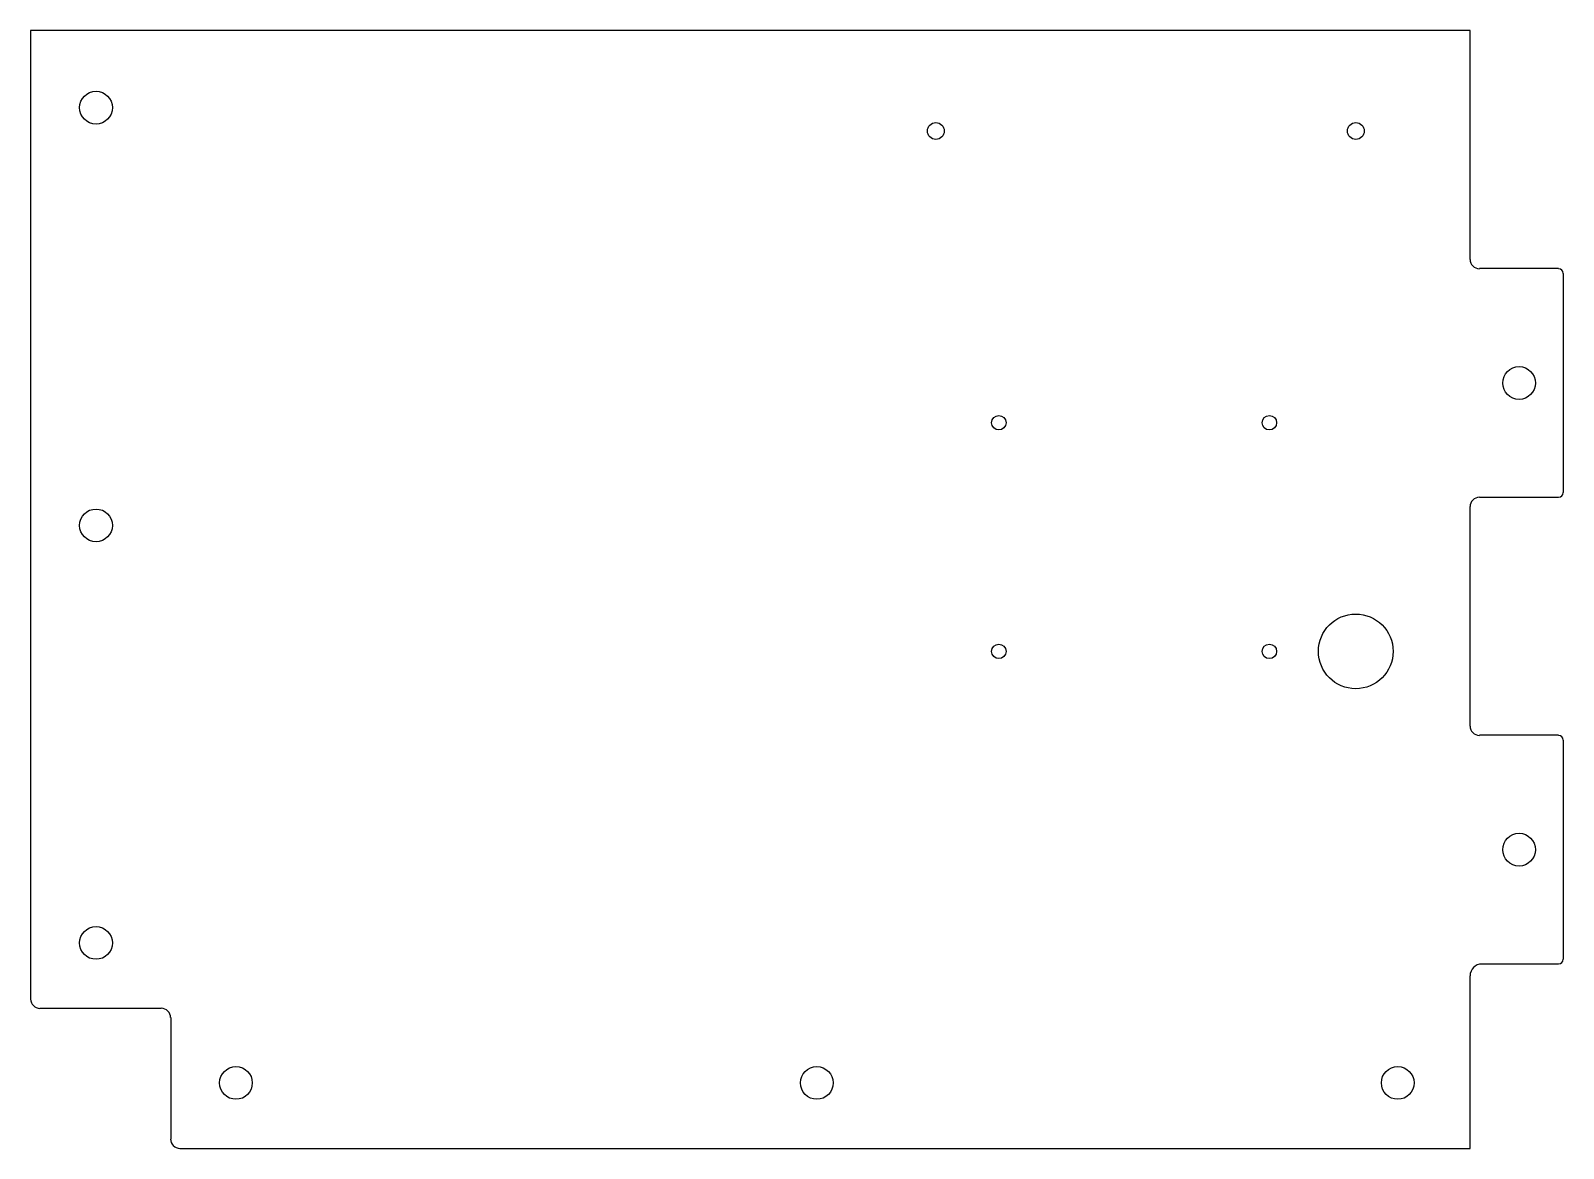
# Model space of a CAD drawing. Header units: inches. Extents: x -6.5 to 6.5, y -4.7 to 4.7.
import ezdxf

# ---------------------------------------------------------------- set-up
doc = ezdxf.new("R2010")
doc.units = ezdxf.units.IN
doc.layers.add('CUTOUTS', color=1, linetype='CONTINUOUS')
doc.layers.add('PERIMETER', color=5, linetype='CONTINUOUS')

msp = doc.modelspace()

# ---------------------------------------------------------------- linework, layer by layer
at = {"layer": 'CUTOUTS'}
for centre, radius in [((-5.915, 4.065), 0.138), ((1.171, 3.868), 0.0709), ((4.715, 3.868), 0.0709), ((6.093, 1.742), 0.138), ((1.703, 1.407), 0.061), ((3.986, 1.407), 0.061), ((-5.915, 0.541), 0.138), ((4.715, -0.522), 0.315), ((1.703, -0.522), 0.061), ((3.986, -0.522), 0.061), ((6.093, -2.195), 0.138), ((-5.915, -2.982), 0.138), ((-4.734, -4.163), 0.138), ((0.167, -4.163), 0.138), ((5.069, -4.163), 0.138)]:
    msp.add_circle(centre, radius, dxfattribs=at)
at = {"layer": 'PERIMETER'}
for p, q in [((5.679, 4.715), (-6.467, 4.715)), ((-6.467, 4.715), (-6.467, -3.455)), ((5.679, 2.785), (5.679, 4.715)), ((6.427, 2.707), (5.758, 2.707)), ((6.467, 0.817), (6.467, 2.667)), ((5.758, 0.778), (6.427, 0.778)), ((5.679, -1.152), (5.679, 0.699)), ((6.427, -1.23), (5.758, -1.23)), ((6.467, -3.12), (6.467, -1.27)), ((5.778, -3.159), (6.427, -3.159)), ((5.679, -4.715), (5.679, -3.258)), ((-6.388, -3.533), (-5.364, -3.533)), ((-5.285, -3.612), (-5.285, -4.636)), ((-5.207, -4.715), (5.679, -4.715))]:
    msp.add_line(p, q, dxfattribs=at)
for centre, radius, start, end in [((5.758, 2.785), 0.0787, 180, 270), ((6.427, 2.667), 0.0394, 0, 90), ((5.758, 0.699), 0.0787, 90, 180), ((6.427, 0.817), 0.0394, -90, 0), ((5.758, -1.152), 0.0787, 180, 270), ((6.427, -1.27), 0.0394, 0, 90), ((5.778, -3.258), 0.0984, 90, 180), ((6.427, -3.12), 0.0394, -90, 0), ((-6.388, -3.455), 0.0787, 180, 270), ((-5.364, -3.612), 0.0787, 0, 90), ((-5.207, -4.636), 0.0787, 180, 270)]:
    msp.add_arc(centre, radius, start, end, dxfattribs=at)

doc.saveas('drawing.dxf')
